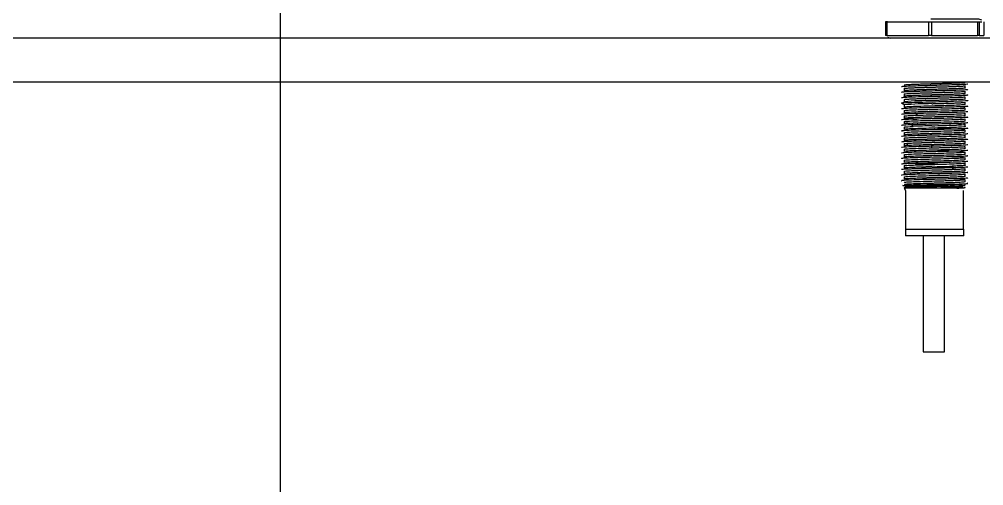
# Model space of a CAD drawing. Extents: x -681219 to -550379, y -242630 to -158199.
# Drawn here: x -602010 to -601835.5, y -233390 to -233305.5 of the extents above; entities that cross this region are included whole.
import ezdxf

# ---------------------------------------------------------------- set-up
doc = ezdxf.new("R2010")
doc.units = 0
doc.header["$LTSCALE"] = 1000
doc.linetypes.add('DASHED2', pattern=[9.525, 6.35, -3.175])
doc.layers.get('0').update_dxf_attribs({"linetype": 'CONTINUOUS'})
doc.layers.add('interface', color=251, linetype='DASHED2')

# ---------------------------------------------------------------- blocks, each defined once
blk = doc.blocks.new('CYPJ15001B0001XY_A_CYPJ1000_V_1')
at = {"color": 0, "linetype": 'ByBlock', "lineweight": -2}
for p, q in [((527.5, 744.94), (527.5, 521.81)), ((535.5, 744.94), (535.5, 521.81)), ((524.55, 726.25), (527.05, 726.25)), ((527.05, 725.44), (527.05, 726.25)), ((524.24, 725.91), (524.1, 725.37)), ((524.1, 725.37), (524.1, 716.67)), ((524.55, 725.44), (524.55, 725.91)), ((524.55, 725.44), (527.05, 725.44)), ((524.55, 716.78), (524.55, 725.15)), ((524.55, 725.15), (527.05, 725.15)), ((527.05, 716.78), (527.05, 725.15)), ((527.5, 725.37), (527.5, 725.37)), ((536.55, 722.87), (536.12, 722.87)), ((537.55, 722.87), (537.12, 722.87)), ((538.55, 722.87), (538.12, 722.87)), ((539.55, 722.87), (539.12, 722.87)), ((540.55, 722.87), (540.12, 722.87)), ((541.55, 722.87), (541.12, 722.87)), ((542.55, 722.87), (542.12, 722.87)), ((543.55, 722.87), (543.12, 722.87)), ((544.55, 722.87), (544.12, 722.87)), ((545.55, 722.87), (545.12, 722.87)), ((546.55, 722.87), (546.12, 722.87)), ((547.55, 722.87), (547.12, 722.87)), ((548.55, 722.87), (548.12, 722.87)), ((549.55, 722.87), (549.12, 722.87)), ((550.55, 722.87), (550.12, 722.87)), ((551.55, 722.87), (551.12, 722.87)), ((552.55, 722.87), (552.12, 722.87)), ((553.55, 722.87), (553.12, 722.87)), ((554.61, 722.72), (554.59, 722.69)), ((562.1, 722.62), (555.1, 722.62)), ((562.1, 712.07), (562.1, 722.67)), ((563.3, 722.67), (562.1, 722.67)), ((563.3, 722.67), (563.3, 712.07)), ((554.67, 721.39), (554.67, 711.87)), ((584.3, 719.17), (563.3, 719.17)), ((584.3, 715.27), (584.3, 719.17)), ((524.55, 716.78), (527.05, 716.78)), ((524.55, 708.71), (524.55, 716.28)), ((524.55, 716.28), (527.05, 716.28)), ((527.05, 708.71), (527.05, 716.28)), ((527.5, 716.67), (527.5, 709.37)), ((547.39, 716.89), (547.1, 716.85)), ((563.3, 715.27), (584.3, 715.27)), ((554.67, 711.87), (555.1, 712.12)), ((555.1, 712.12), (562.1, 712.12)), ((562.1, 712.07), (563.3, 712.07)), ((536.62, 711.87), (537.05, 711.87)), ((537.62, 711.87), (538.05, 711.87)), ((538.62, 711.87), (539.05, 711.87)), ((539.62, 711.87), (540.05, 711.87)), ((540.62, 711.87), (541.05, 711.87)), ((541.62, 711.87), (542.05, 711.87)), ((542.62, 711.87), (543.05, 711.87)), ((543.62, 711.87), (544.05, 711.87)), ((544.62, 711.87), (545.05, 711.87)), ((545.62, 711.87), (546.05, 711.87)), ((546.62, 711.87), (547.05, 711.87)), ((547.62, 711.87), (548.05, 711.87)), ((548.62, 711.87), (549.05, 711.87)), ((549.62, 711.87), (550.05, 711.87)), ((550.62, 711.87), (551.05, 711.87)), ((551.62, 711.87), (552.05, 711.87)), ((552.62, 711.87), (553.05, 711.87)), ((524.55, 708.85), (524.55, 708.5)), ((524.55, 708.71), (527.05, 708.71)), ((527.05, 708.84), (527.05, 708.5)), ((527.36, 708.84), (527.5, 709.37)), ((527.5, 709.37), (527.5, 709.37)), ((524.55, 708.5), (527.05, 708.5))]:
    blk.add_line(p, q, dxfattribs=at)
for centre, radius, start, end in [((533.2, 720.75), 21.47, 1.7149, 5.1743), ((523.44, 720.68), 31.24, 1.3036, 3.7392), ((540.16, 731.43), 15.16, 314.0212, 315.5581), ((570.21, 739.89), 27.08, 224.7801, 225.6406), ((146.97, 706.37), 403.98, 1.4932, 2.0089), ((5.66, 702.03), 545.93, 1.5602, 1.9418), ((522.71, 716.52), 1.86, 359.8915, 7.7767), ((522.96, 716.51), 1.61, 351.6366, 0.3259), ((528.89, 716.52), 1.86, 172.2233, 180.1085), ((528.64, 716.51), 1.61, 179.6741, 188.3634), ((595.63, 716.92), 56.82, 180.0235, 185.0691), ((592.45, 716.75), 53.07, 179.845, 185.2477), ((861.42, 725.57), 318.73, 181.5603, 182.1734), ((856.25, 725.38), 312.98, 181.5547, 182.1791), ((440.47, 15.85), 709.06, 81.3507, 81.3743), ((528.71, 701.59), 18.53, 38.51, 39.9222), ((557.82, 701.5), 18.68, 140.0834, 141.4843), ((68.58, 438.92), 543.91, 30.0632, 30.1238), ((1024.38, 430.63), 560.46, 149.8771, 149.9359)]:
    blk.add_arc(centre, radius, start, end, dxfattribs=at)
for points in [[(524.55, 725.15), (524.55, 725.19), (524.56, 725.26), (524.57, 725.35), (524.56, 725.41), (524.55, 725.43), (524.55, 725.44)], [(527.05, 725.44), (527.05, 725.43), (527.04, 725.41), (527.03, 725.35), (527.04, 725.26), (527.05, 725.19), (527.05, 725.15)], [(554.52, 722.79), (554.54, 722.93), (554.57, 722.89), (554.59, 722.69)], [(554.61, 722.72), (554.59, 722.93), (554.58, 722.98), (554.56, 722.86)], [(524.55, 708.5), (524.55, 708.5), (524.56, 708.5), (524.57, 708.54), (524.56, 708.61), (524.55, 708.68), (524.55, 708.71)], [(527.05, 708.71), (527.05, 708.68), (527.04, 708.61), (527.03, 708.54), (527.04, 708.5), (527.05, 708.5), (527.05, 708.5)]]:
    blk.add_open_spline(points, degree=3, dxfattribs=at)
for points, knots in [([(535.54, 722.87), (535.55, 722.88), (535.57, 722.86), (535.59, 722.67), (535.63, 722.23), (535.66, 721.66), (535.69, 720.85), (535.72, 719.98), (535.75, 719.16), (535.76, 718.57), (535.78, 718.12), (535.79, 717.68), (535.8, 717.28), (535.81, 717.02), (535.81, 716.89)], [0.4582003, 0.4582003, 0.4582003, 0.4582003, 0.5007738, 0.5728603, 0.6251372, 0.6952706, 0.7495546, 0.8236993, 0.8740396, 0.9025639, 0.9294386, 0.9546459, 0.97817, 1, 1, 1, 1]), ([(535.83, 723.37), (535.85, 723.4), (535.91, 723.06), (536.01, 720.27), (536.14, 715.24), (536.24, 712.04), (536.3, 711.43), (536.33, 711.39)], [0.1018953, 0.1018953, 0.1018953, 0.1018953, 0.1175012, 0.149376, 0.1812509, 0.2131258, 0.2298277, 0.2298277, 0.2298277, 0.2298277]), ([(536.39, 716.89), (536.38, 716.97), (536.38, 717.13), (536.37, 717.38), (536.36, 717.63), (536.36, 717.9), (536.35, 718.17), (536.34, 718.46), (536.33, 718.75), (536.32, 719.22), (536.3, 719.98), (536.26, 720.85), (536.23, 721.66), (536.2, 722.23), (536.17, 722.67), (536.15, 722.82), (536.14, 722.85), (536.14, 722.85)], [0, 0, 0, 0, 0.0136244, 0.0278611, 0.0427081, 0.0581628, 0.0742214, 0.09088, 0.1081342, 0.1259803, 0.1767391, 0.2504659, 0.3051128, 0.3748836, 0.4275711, 0.4992472, 0.5000119, 0.5000119, 0.5000119, 0.5000119]), ([(536.54, 722.87), (536.55, 722.88), (536.57, 722.87), (536.59, 722.69), (536.63, 722.28), (536.66, 721.68), (536.69, 720.93), (536.72, 720.03), (536.74, 719.24), (536.76, 718.61), (536.78, 718.19), (536.79, 717.76), (536.8, 717.33), (536.81, 717.04), (536.81, 716.89)], [0.4550582, 0.4550582, 0.4550582, 0.4550582, 0.4994293, 0.5635387, 0.6250007, 0.6877415, 0.7508357, 0.8120491, 0.8753165, 0.8997944, 0.9245148, 0.9494654, 0.9746316, 1, 1, 1, 1]), ([(536.83, 723.37), (536.85, 723.39), (536.9, 723.12), (537, 720.58), (537.13, 715.57), (537.24, 712.13), (537.3, 711.43), (537.33, 711.39)], [0.359375, 0.359375, 0.359375, 0.359375, 0.3725002, 0.404375, 0.4362499, 0.4681248, 0.4872029, 0.4872029, 0.4872029, 0.4872029]), ([(537.39, 716.89), (537.38, 716.97), (537.38, 717.11), (537.37, 717.33), (537.37, 717.55), (537.36, 717.77), (537.35, 717.98), (537.35, 718.2), (537.34, 718.41), (537.34, 718.61), (537.33, 718.82), (537.32, 719.3), (537.3, 720.03), (537.26, 720.93), (537.23, 721.69), (537.2, 722.28), (537.17, 722.69), (537.15, 722.82), (537.14, 722.85)], [0, 0, 0, 0, 0.0128387, 0.0256, 0.0382825, 0.0508845, 0.0634042, 0.0758397, 0.0881893, 0.1004512, 0.1126242, 0.124707, 0.1883223, 0.2491877, 0.3125814, 0.3750226, 0.4368486, 0.5000111, 0.5000111, 0.5000111, 0.5000111]), ([(537.54, 722.86), (537.55, 722.88), (537.56, 722.87), (537.59, 722.71), (537.62, 722.33), (537.66, 721.71), (537.68, 721), (537.72, 720.1), (537.74, 719.35), (537.76, 718.75), (537.77, 718.44), (537.78, 718.1), (537.79, 717.72), (537.8, 717.32), (537.81, 717.04), (537.81, 716.89)], [0.4532182, 0.4532182, 0.4532182, 0.4532182, 0.5000773, 0.5521036, 0.6241955, 0.6816866, 0.7493248, 0.8019251, 0.873944, 0.890729, 0.9092129, 0.9293913, 0.9512561, 0.9747963, 1, 1, 1, 1]), ([(537.8, 723.24), (537.82, 723.42), (537.89, 723.41), (538, 720.88), (538.12, 715.91), (538.23, 712.26), (538.3, 711.46), (538.32, 711.39)], [0.609375, 0.609375, 0.609375, 0.609375, 0.6274991, 0.659374, 0.6912489, 0.7231238, 0.743764, 0.743764, 0.743764, 0.743764]), ([(538.39, 716.89), (538.39, 716.97), (538.38, 717.13), (538.37, 717.37), (538.37, 717.59), (538.36, 717.81), (538.35, 718.01), (538.35, 718.21), (538.34, 718.39), (538.34, 718.57), (538.33, 718.74), (538.33, 718.89), (538.31, 719.39), (538.29, 720.1), (538.26, 721), (538.23, 721.72), (538.2, 722.33), (538.17, 722.71), (538.15, 722.83), (538.14, 722.85), (538.14, 722.85)], [0, 0, 0, 0, 0.0140859, 0.0276521, 0.0406968, 0.0532182, 0.0652141, 0.0766827, 0.0876225, 0.0980322, 0.1079109, 0.117258, 0.1260732, 0.1984991, 0.2506921, 0.3186602, 0.3758214, 0.4483105, 0.4999393, 0.5000032, 0.5000032, 0.5000032, 0.5000032]), ([(538.54, 722.86), (538.55, 722.88), (538.56, 722.87), (538.59, 722.73), (538.62, 722.38), (538.65, 721.74), (538.68, 721.09), (538.71, 720.15), (538.74, 719.44), (538.76, 718.86), (538.76, 718.66), (538.77, 718.42), (538.78, 718.11), (538.79, 717.76), (538.8, 717.34), (538.81, 717.05), (538.81, 716.89)], [0.4539012, 0.4539012, 0.4539012, 0.4539012, 0.5004096, 0.5394315, 0.6258931, 0.671296, 0.750922, 0.7889779, 0.8755227, 0.8839675, 0.8955322, 0.9102157, 0.9280141, 0.9489192, 0.9729189, 1, 1, 1, 1]), ([(538.83, 723.37), (538.84, 723.38), (538.89, 723.21), (538.99, 721.17), (539.11, 716.25), (539.22, 712.42), (539.29, 711.49), (539.32, 711.4)], [0.875, 0.875, 0.875, 0.875, 0.8824981, 0.914373, 0.9462479, 0.9781227, 1, 1, 1, 1]), ([(539.39, 716.89), (539.39, 716.97), (539.38, 717.13), (539.37, 717.36), (539.37, 717.58), (539.36, 717.78), (539.36, 717.96), (539.35, 718.14), (539.35, 718.3), (539.34, 718.44), (539.34, 718.57), (539.33, 718.69), (539.33, 718.79), (539.33, 718.88), (539.33, 718.95), (539.31, 719.47), (539.29, 720.15), (539.26, 720.99), (539.24, 721.55), (539.21, 721.98), (539.19, 722.43), (539.17, 722.73), (539.14, 722.83), (539.14, 722.85), (539.14, 722.85)], [0, 0, 0, 0, 0.014104, 0.0274114, 0.0399211, 0.0516312, 0.0625402, 0.0726463, 0.0819482, 0.0904446, 0.0981349, 0.1050184, 0.1110948, 0.1163639, 0.1208258, 0.1244806, 0.2117172, 0.2490639, 0.3065493, 0.3483047, 0.3742098, 0.4613675, 0.4996759, 0.5000555, 0.5000555, 0.5000555, 0.5000555]), ([(539.54, 722.87), (539.55, 722.88), (539.55, 722.88), (539.58, 722.79), (539.6, 722.58), (539.64, 721.92), (539.67, 721.46), (539.71, 720.36), (539.73, 719.71), (539.77, 718.34), (539.79, 717.61), (539.81, 716.89)], [0.4562201, 0.4562201, 0.4562201, 0.4562201, 0.5, 0.5, 0.625, 0.625, 0.75, 0.75, 0.875, 0.875, 1, 1, 1, 1]), ([(539.81, 723.28), (539.81, 723.29), (539.83, 723.43), (539.88, 723.34), (539.94, 722.28), (540, 720.45), (540.07, 718.15), (540.13, 715.73), (540.19, 713.56), (540.26, 711.99), (540.3, 711.46), (540.32, 711.39), (540.33, 711.38)], [0.125, 0.125, 0.125, 0.125, 0.1262497, 0.1424997, 0.1587497, 0.1749997, 0.1912497, 0.2074997, 0.2237498, 0.2399998, 0.2562498, 0.2584992, 0.2584992, 0.2584992, 0.2584992]), ([(540.39, 716.89), (540.37, 717.61), (540.35, 718.34), (540.31, 719.71), (540.28, 720.36), (540.24, 721.46), (540.22, 721.92), (540.18, 722.58), (540.16, 722.79), (540.12, 722.92), (540.1, 722.84), (540.08, 722.62)], [0, 0, 0, 0, 0.125, 0.125, 0.25, 0.25, 0.375, 0.375, 0.5, 0.5, 0.625, 0.625, 0.625, 0.625]), ([(540.54, 722.87), (540.55, 722.88), (540.55, 722.88), (540.58, 722.79), (540.6, 722.58), (540.64, 721.92), (540.67, 721.46), (540.71, 720.36), (540.73, 719.71), (540.77, 718.34), (540.79, 717.61), (540.81, 716.89)], [0.4560892, 0.4560892, 0.4560892, 0.4560892, 0.5, 0.5, 0.625, 0.625, 0.75, 0.75, 0.875, 0.875, 1, 1, 1, 1]), ([(540.84, 723.37), (540.86, 723.35), (540.89, 723.11), (540.95, 722), (541.01, 720.07), (541.08, 717.72), (541.14, 715.32), (541.2, 713.23), (541.27, 711.79), (541.31, 711.41), (541.33, 711.38), (541.33, 711.38)], [0.390625, 0.390625, 0.390625, 0.390625, 0.4024999, 0.4187499, 0.4349999, 0.4512499, 0.4675, 0.48375, 0.5, 0.51625, 0.5163926, 0.5163926, 0.5163926, 0.5163926]), ([(541.39, 716.89), (541.37, 717.61), (541.35, 718.34), (541.31, 719.71), (541.28, 720.36), (541.24, 721.46), (541.22, 721.92), (541.18, 722.58), (541.16, 722.79), (541.14, 722.85)], [0, 0, 0, 0, 0.125, 0.125, 0.25, 0.25, 0.375, 0.375, 0.5, 0.5, 0.5, 0.5]), ([(541.54, 722.87), (541.55, 722.88), (541.55, 722.88), (541.58, 722.79), (541.6, 722.58), (541.64, 721.92), (541.67, 721.46), (541.71, 720.36), (541.73, 719.71), (541.77, 718.34), (541.79, 717.61), (541.81, 716.89)], [0.4567498, 0.4567498, 0.4567498, 0.4567498, 0.5, 0.5, 0.625, 0.625, 0.75, 0.75, 0.875, 0.875, 1, 1, 1, 1]), ([(541.81, 723.31), (541.82, 723.35), (541.85, 723.43), (541.9, 723.06), (541.96, 721.71), (542.02, 719.68), (542.09, 717.29), (542.15, 714.92), (542.21, 712.92), (542.27, 711.71), (542.31, 711.41), (542.33, 711.38)], [0.640625, 0.640625, 0.640625, 0.640625, 0.6462501, 0.6625001, 0.6787501, 0.6950001, 0.7112502, 0.7275002, 0.7437502, 0.7600002, 0.7731274, 0.7731274, 0.7731274, 0.7731274]), ([(542.39, 716.89), (542.37, 717.61), (542.35, 718.34), (542.31, 719.71), (542.28, 720.36), (542.24, 721.46), (542.22, 721.92), (542.18, 722.58), (542.16, 722.79), (542.14, 722.85)], [0, 0, 0, 0, 0.125, 0.125, 0.25, 0.25, 0.375, 0.375, 0.5, 0.5, 0.5, 0.5]), ([(542.54, 722.87), (542.55, 722.88), (542.55, 722.88), (542.58, 722.79), (542.6, 722.58), (542.64, 721.92), (542.67, 721.46), (542.71, 720.36), (542.73, 719.71), (542.77, 718.34), (542.79, 717.61), (542.81, 716.89)], [0.4565846, 0.4565846, 0.4565846, 0.4565846, 0.5, 0.5, 0.625, 0.625, 0.75, 0.75, 0.875, 0.875, 1, 1, 1, 1]), ([(542.85, 723.36), (542.85, 723.36), (542.87, 723.31), (542.91, 722.89), (542.97, 721.39), (543.04, 719.27), (543.1, 716.86), (543.16, 714.71), (543.19, 713.56), (543.21, 713.13)], [0.90625, 0.90625, 0.90625, 0.90625, 0.90625032, 0.92250033, 0.93875035, 0.95500036, 0.97125037, 0.98750039, 1, 1, 1, 1]), ([(543.39, 716.89), (543.37, 717.61), (543.35, 718.34), (543.31, 719.71), (543.28, 720.36), (543.24, 721.46), (543.22, 721.92), (543.18, 722.58), (543.16, 722.79), (543.12, 722.92), (543.1, 722.84), (543.08, 722.62)], [0, 0, 0, 0, 0.125, 0.125, 0.25, 0.25, 0.375, 0.375, 0.5, 0.5, 0.625, 0.625, 0.625, 0.625]), ([(543.54, 722.87), (543.55, 722.88), (543.56, 722.87), (543.58, 722.79), (543.61, 722.59), (543.65, 721.92), (543.67, 721.46), (543.71, 720.35), (543.73, 719.71), (543.77, 718.34), (543.79, 717.61), (543.81, 716.89)], [0.4590243, 0.4590243, 0.4590243, 0.4590243, 0.5, 0.5, 0.625, 0.625, 0.75, 0.75, 0.875, 0.875, 1, 1, 1, 1]), ([(543.82, 723.34), (543.85, 723.47), (543.92, 722.91), (544.04, 719.27), (544.16, 714.25), (544.27, 711.43), (544.34, 711.3), (544.36, 711.48)], [0.15625, 0.15625, 0.15625, 0.15625, 0.1812509, 0.2131258, 0.2450007, 0.2768755, 0.296875, 0.296875, 0.296875, 0.296875]), ([(544.39, 716.89), (544.37, 717.61), (544.34, 718.34), (544.3, 719.71), (544.28, 720.35), (544.24, 721.46), (544.22, 721.92), (544.18, 722.59), (544.16, 722.79), (544.12, 722.92), (544.09, 722.84), (544.05, 722.41), (544.03, 722.05), (543.99, 721.13), (543.97, 720.56), (543.93, 719.28), (543.91, 718.58), (543.89, 717.86)], [0, 0, 0, 0, 0.125, 0.125, 0.25, 0.25, 0.375, 0.375, 0.5, 0.5, 0.625, 0.625, 0.75, 0.75, 0.875, 0.875, 1, 1, 1, 1]), ([(544.54, 722.87), (544.55, 722.88), (544.56, 722.87), (544.58, 722.79), (544.61, 722.59), (544.65, 721.92), (544.67, 721.46), (544.71, 720.35), (544.73, 719.71), (544.77, 718.34), (544.79, 717.61), (544.81, 716.89)], [0.4597319, 0.4597319, 0.4597319, 0.4597319, 0.5, 0.5, 0.625, 0.625, 0.75, 0.75, 0.875, 0.875, 1, 1, 1, 1]), ([(544.83, 723.37), (544.85, 723.41), (544.92, 722.9), (545.03, 719.6), (545.15, 714.56), (545.25, 711.84), (545.31, 711.42), (545.33, 711.39)], [0.4160138, 0.4160138, 0.4160138, 0.4160138, 0.4362499, 0.4681248, 0.4999996, 0.5318745, 0.5442381, 0.5442381, 0.5442381, 0.5442381]), ([(545.39, 716.89), (545.37, 717.61), (545.34, 718.34), (545.3, 719.71), (545.28, 720.35), (545.24, 721.46), (545.22, 721.92), (545.18, 722.59), (545.16, 722.79), (545.13, 722.88), (545.12, 722.88), (545.1, 722.84)], [0, 0, 0, 0, 0.125, 0.125, 0.25, 0.25, 0.375, 0.375, 0.5, 0.5, 0.5623814, 0.5623814, 0.5623814, 0.5623814]), ([(545.54, 722.87), (545.55, 722.88), (545.56, 722.87), (545.58, 722.79), (545.6, 722.62), (545.63, 722.24), (545.66, 721.61), (545.7, 720.72), (545.72, 719.89), (545.75, 718.99), (545.77, 718.34), (545.79, 717.73), (545.8, 717.26), (545.81, 717), (545.81, 716.89)], [0.4576276, 0.4576276, 0.4576276, 0.4576276, 0.4985992, 0.5302855, 0.561719, 0.6239768, 0.7087081, 0.7503888, 0.8385895, 0.874833, 0.9188429, 0.9544087, 0.9814704, 1, 1, 1, 1]), ([(545.82, 723.35), (545.85, 723.42), (545.91, 723.03), (546.02, 719.93), (546.15, 714.88), (546.25, 711.92), (546.31, 711.42), (546.33, 711.38)], [0.671875, 0.671875, 0.671875, 0.671875, 0.6912489, 0.7231238, 0.7549986, 0.7868735, 0.8016174, 0.8016174, 0.8016174, 0.8016174]), ([(546.39, 716.89), (546.38, 716.96), (546.38, 717.12), (546.37, 717.38), (546.36, 717.71), (546.35, 718.1), (546.34, 718.55), (546.32, 719.07), (546.3, 719.9), (546.27, 720.72), (546.23, 721.61), (546.21, 722.14), (546.17, 722.64), (546.15, 722.81), (546.14, 722.85)], [0, 0, 0, 0, 0.0117822, 0.0272096, 0.0462791, 0.0689817, 0.095302, 0.1252213, 0.1622313, 0.2496892, 0.2921791, 0.3761252, 0.4084285, 0.5002337, 0.5002337, 0.5002337, 0.5002337]), ([(546.54, 722.86), (546.55, 722.88), (546.57, 722.87), (546.59, 722.67), (546.63, 722.23), (546.66, 721.66), (546.69, 720.84), (546.72, 719.97), (546.75, 719.15), (546.76, 718.56), (546.78, 718.1), (546.79, 717.67), (546.8, 717.27), (546.81, 717.01), (546.81, 716.89)], [0.4546041, 0.4546041, 0.4546041, 0.4546041, 0.500763, 0.5735511, 0.6251242, 0.6959504, 0.7495516, 0.8258258, 0.8740324, 0.9032946, 0.9305376, 0.955745, 0.9789024, 1, 1, 1, 1]), ([(546.83, 723.36), (546.85, 723.4), (546.91, 723.07), (547, 720.6), (547.07, 717.91), (547.1, 716.85)], [0.93000853, 0.93000853, 0.93000853, 0.93000853, 0.94624787, 0.97812274, 1, 1, 1, 1]), ([(547.39, 716.89), (547.38, 716.97), (547.38, 717.12), (547.37, 717.36), (547.37, 717.61), (547.36, 717.88), (547.35, 718.16), (547.34, 718.44), (547.33, 718.74), (547.32, 719.21), (547.3, 719.97), (547.26, 720.84), (547.23, 721.66), (547.2, 722.23), (547.17, 722.67), (547.15, 722.82), (547.14, 722.85), (547.14, 722.85)], [0, 0, 0, 0, 0.0131242, 0.0270033, 0.0416356, 0.0570186, 0.0731491, 0.0900234, 0.1076375, 0.1259882, 0.1746896, 0.25047, 0.3044427, 0.3748976, 0.4268835, 0.4992589, 0.500011, 0.500011, 0.500011, 0.500011]), ([(547.54, 722.87), (547.55, 722.88), (547.55, 722.88), (547.58, 722.79), (547.6, 722.58), (547.64, 721.92), (547.67, 721.46), (547.71, 720.36), (547.73, 719.71), (547.77, 718.34), (547.79, 717.61), (547.81, 716.89)], [0.4563971, 0.4563971, 0.4563971, 0.4563971, 0.5, 0.5, 0.625, 0.625, 0.75, 0.75, 0.875, 0.875, 1, 1, 1, 1]), ([(547.85, 723.36), (547.87, 723.31), (547.91, 722.91), (547.97, 721.47), (548.03, 719.38), (548.1, 716.97), (548.16, 714.62), (548.22, 712.71), (548.28, 711.54), (548.33, 711.34), (548.34, 711.38)], [0.1919478, 0.1919478, 0.1919478, 0.1919478, 0.2074997, 0.2237498, 0.2399998, 0.2562498, 0.2724998, 0.2887498, 0.3049998, 0.3201618, 0.3201618, 0.3201618, 0.3201618]), ([(548.08, 722.62), (548.06, 722.41), (548.03, 722.05), (547.99, 721.13), (547.97, 720.56), (547.93, 719.28), (547.91, 718.57), (547.89, 717.86)], [0.625, 0.625, 0.625, 0.625, 0.75, 0.75, 0.875, 0.875, 1, 1, 1, 1]), ([(548.39, 716.89), (548.37, 717.61), (548.35, 718.34), (548.31, 719.71), (548.28, 720.36), (548.24, 721.46), (548.22, 721.92), (548.18, 722.58), (548.16, 722.79), (548.14, 722.85)], [0, 0, 0, 0, 0.125, 0.125, 0.25, 0.25, 0.375, 0.375, 0.5, 0.5, 0.5, 0.5]), ([(548.54, 722.87), (548.55, 722.88), (548.55, 722.87), (548.58, 722.79), (548.6, 722.58), (548.64, 721.92), (548.67, 721.46), (548.71, 720.36), (548.73, 719.71), (548.77, 718.34), (548.79, 717.61), (548.81, 716.89)], [0.4598024, 0.4598024, 0.4598024, 0.4598024, 0.5, 0.5, 0.625, 0.625, 0.75, 0.75, 0.875, 0.875, 1, 1, 1, 1]), ([(548.84, 723.37), (548.85, 723.36), (548.87, 723.28), (548.92, 722.73), (548.98, 721.14), (549.04, 718.97), (549.11, 716.54), (549.17, 714.25), (549.23, 712.44), (549.29, 711.46), (549.33, 711.34), (549.35, 711.39)], [0.4486686, 0.4486686, 0.4486686, 0.4486686, 0.4512499, 0.4675, 0.48375, 0.5, 0.51625, 0.5325, 0.54875, 0.565, 0.578125, 0.578125, 0.578125, 0.578125]), ([(549.08, 722.62), (549.06, 722.4), (549.03, 722.05), (549.01, 721.42), (549, 721.23), (548.99, 721.02)], [0.625, 0.625, 0.625, 0.625, 0.75, 0.75, 0.7970719, 0.7970719, 0.7970719, 0.7970719]), ([(549.39, 716.89), (549.37, 717.61), (549.35, 718.34), (549.31, 719.71), (549.28, 720.36), (549.24, 721.46), (549.22, 721.92), (549.18, 722.58), (549.16, 722.79), (549.14, 722.85)], [0, 0, 0, 0, 0.125, 0.125, 0.25, 0.25, 0.375, 0.375, 0.5, 0.5, 0.5, 0.5]), ([(549.54, 722.87), (549.55, 722.88), (549.55, 722.87), (549.58, 722.79), (549.6, 722.58), (549.64, 721.92), (549.67, 721.46), (549.71, 720.36), (549.73, 719.71), (549.77, 718.34), (549.79, 717.61), (549.81, 716.89)], [0.4579814, 0.4579814, 0.4579814, 0.4579814, 0.5, 0.5, 0.625, 0.625, 0.75, 0.75, 0.875, 0.875, 1, 1, 1, 1]), ([(549.84, 723.37), (549.85, 723.35), (549.88, 723.22), (549.93, 722.51), (549.99, 720.79), (550.06, 718.55), (550.12, 716.12), (550.18, 713.88), (550.25, 712.19), (550.29, 711.55), (550.32, 711.42), (550.32, 711.4)], [0.7057916, 0.7057916, 0.7057916, 0.7057916, 0.7112502, 0.7275002, 0.7437502, 0.7600002, 0.7762502, 0.7925002, 0.8087502, 0.8250003, 0.828125, 0.828125, 0.828125, 0.828125]), ([(550.39, 716.89), (550.37, 717.61), (550.35, 718.34), (550.31, 719.71), (550.28, 720.36), (550.24, 721.46), (550.22, 721.92), (550.18, 722.58), (550.16, 722.79), (550.14, 722.85)], [0, 0, 0, 0, 0.125, 0.125, 0.25, 0.25, 0.375, 0.375, 0.5, 0.5, 0.5, 0.5]), ([(550.54, 722.87), (550.55, 722.88), (550.55, 722.87), (550.57, 722.84), (550.59, 722.73), (550.62, 722.35), (550.65, 721.81), (550.68, 720.99), (550.7, 720.53)], [0.5969286, 0.5969286, 0.5969286, 0.5969286, 0.625, 0.625, 0.75, 0.75, 0.875, 1, 1, 1, 1]), ([(550.85, 723.36), (550.86, 723.33), (550.89, 723.14), (550.94, 722.34), (550.97, 721.31), (550.99, 720.81)], [0.96366436, 0.96366436, 0.96366436, 0.96366436, 0.97125037, 0.98750039, 1, 1, 1, 1]), ([(551.28, 720.53), (551.26, 720.99), (551.23, 721.81), (551.2, 722.35), (551.17, 722.71), (551.15, 722.82), (551.14, 722.86)], [0, 0, 0, 0, 0.125, 0.25, 0.25, 0.362093, 0.362093, 0.362093, 0.362093]), ([(551.54, 722.87), (551.55, 722.88), (551.57, 722.87), (551.6, 722.69), (551.62, 722.29), (551.66, 721.69), (551.69, 720.94), (551.72, 720.04), (551.74, 719.25), (551.76, 718.63), (551.77, 718.22), (551.79, 717.8), (551.8, 717.35), (551.81, 717.05), (551.81, 716.89)], [0.457132, 0.457132, 0.457132, 0.457132, 0.500695, 0.5611551, 0.6261437, 0.6859286, 0.7509638, 0.809614, 0.87558, 0.8984868, 0.9223667, 0.9472322, 0.9731049, 1, 1, 1, 1]), ([(551.82, 723.34), (551.84, 723.38), (551.87, 723.33), (551.91, 722.78), (551.95, 721.82), (552, 720.52), (552.05, 718.66), (552.11, 716.39), (552.17, 714.3), (552.23, 712.48), (552.29, 711.44), (552.34, 711.35), (552.35, 711.41)], [0.2975162, 0.2975162, 0.2975162, 0.2975162, 0.3129542, 0.3286701, 0.3443864, 0.3601022, 0.3758185, 0.4015459, 0.4224368, 0.4384992, 0.4686196, 0.4851635, 0.4851635, 0.4851635, 0.4851635]), ([(552.39, 716.89), (552.39, 716.96), (552.38, 717.11), (552.37, 717.35), (552.37, 717.59), (552.36, 717.85), (552.35, 718.3), (552.33, 718.79), (552.31, 719.56), (552.29, 720.29), (552.26, 720.95), (552.24, 721.49), (552.22, 721.96), (552.19, 722.42), (552.16, 722.72), (552.15, 722.83), (552.14, 722.85), (552.14, 722.85)], [0, 0, 0, 0, 0.0126311, 0.0260521, 0.040261, 0.0552557, 0.0710335, 0.1187629, 0.1422407, 0.2124435, 0.2600338, 0.2848698, 0.3422511, 0.3915852, 0.4489529, 0.4993719, 0.5000566, 0.5000566, 0.5000566, 0.5000566]), ([(552.54, 722.87), (552.55, 722.88), (552.57, 722.86), (552.59, 722.71), (552.62, 722.35), (552.65, 721.76), (552.68, 721.05), (552.72, 720.1), (552.74, 719.37), (552.76, 718.82), (552.76, 718.55), (552.77, 718.23), (552.78, 717.84), (552.8, 717.38), (552.81, 717.06), (552.81, 716.89)], [0.4609455, 0.4609455, 0.4609455, 0.4609455, 0.4991354, 0.5533352, 0.6229851, 0.6719092, 0.7490427, 0.8016931, 0.8740023, 0.8863615, 0.9021682, 0.921423, 0.9441356, 0.970323, 1, 1, 1, 1]), ([(552.83, 723.37), (552.85, 723.38), (552.88, 723.21), (552.94, 722.32), (553.01, 720.32), (553.08, 717.44), (553.17, 714.2), (553.24, 712), (553.32, 711.37), (553.34, 711.36), (553.35, 711.41)], [0.65641, 0.65641, 0.65641, 0.65641, 0.6745886, 0.6878266, 0.7180481, 0.7501176, 0.7669643, 0.81187, 0.8275859, 0.8404346, 0.8404346, 0.8404346, 0.8404346]), ([(553.39, 716.89), (553.37, 717.61), (553.35, 718.34), (553.32, 719.37), (553.3, 719.7), (553.28, 720.33), (553.25, 721.23), (553.22, 721.92), (553.18, 722.59), (553.16, 722.79), (553.12, 722.91), (553.1, 722.84), (553.05, 722.41), (553.03, 722.05), (553, 721.36), (552.99, 721.1), (552.98, 720.82)], [0, 0, 0, 0, 0.125, 0.125, 0.1875, 0.1875, 0.25, 0.375, 0.375, 0.5, 0.5, 0.625, 0.625, 0.75, 0.75, 0.8124962, 0.8124962, 0.8124962, 0.8124962]), ([(553.54, 722.87), (553.55, 722.88), (553.58, 722.85), (553.61, 722.47), (553.66, 721.68), (553.69, 721.03), (553.71, 720.17), (553.74, 719.36), (553.76, 718.51), (553.78, 717.98), (553.8, 717.5), (553.81, 717.14), (553.81, 716.96), (553.81, 716.89)], [0.460281, 0.460281, 0.460281, 0.460281, 0.5013118, 0.6260988, 0.6882359, 0.7505539, 0.7854956, 0.8752329, 0.9046219, 0.93786, 0.9680737, 0.9887977, 1, 1, 1, 1]), ([(554.4, 717.87), (554.38, 716.69), (554.35, 715.48), (554.3, 713.42), (554.28, 712.57), (554.23, 711.61), (554.2, 711.48), (554.15, 711.99), (554.13, 712.63), (554.08, 714.44), (554.05, 715.62), (554, 718.06), (553.98, 719.32), (553.93, 721.46), (553.9, 722.34), (553.85, 723.34), (553.83, 723.49), (553.8, 723.23)], [0, 0, 0, 0, 0.125, 0.125, 0.25, 0.25, 0.375, 0.375, 0.5, 0.5, 0.625, 0.625, 0.75, 0.75, 0.875, 0.875, 1, 1, 1, 1]), ([(553.87, 723.33), (553.88, 723.3), (553.89, 723.24), (553.94, 722.93), (553.98, 722.5), (554.09, 720.76), (554.16, 718.98), (554.3, 715.51), (554.38, 713.85), (554.49, 712.38), (554.52, 712.04), (554.59, 711.77), (554.63, 711.83), (554.67, 712.07)], [0.0754796, 0.0754796, 0.0754796, 0.0754796, 0.125, 0.125, 0.25, 0.25, 0.5, 0.5, 0.75, 0.75, 0.875, 0.875, 1, 1, 1, 1]), ([(554.67, 712.07), (554.63, 711.78), (554.6, 711.82), (554.54, 712.58), (554.5, 713.29), (554.44, 715.12), (554.41, 716.24), (554.34, 718.48), (554.31, 719.6), (554.24, 721.44), (554.21, 722.15), (554.16, 722.74), (554.15, 722.84), (554.13, 722.87)], [0, 0, 0, 0, 0.125, 0.125, 0.25, 0.25, 0.375, 0.375, 0.5, 0.5, 0.625, 0.625, 0.6876985, 0.6876985, 0.6876985, 0.6876985]), ([(554.53, 722.53), (554.52, 722.38), (554.52, 722.19), (554.49, 721.5), (554.47, 720.89), (554.44, 719.49), (554.42, 718.69), (554.4, 717.87)], [0.3751593, 0.3751593, 0.3751593, 0.3751593, 0.5, 0.5, 0.75, 0.75, 1, 1, 1, 1]), ([(543.04, 722.2), (543.03, 722.02), (543.02, 721.82), (543.01, 721.42), (543, 721.23), (542.99, 721.02)], [0.6875029, 0.6875029, 0.6875029, 0.6875029, 0.75, 0.75, 0.7970763, 0.7970763, 0.7970763, 0.7970763]), ([(550.99, 720.81), (550.99, 720.6), (551.01, 720.14), (551.03, 719.38), (551.05, 718.51), (551.08, 717.56), (551.1, 716.54), (551.13, 715.49), (551.16, 714.44), (551.2, 713.46), (551.23, 712.58), (551.26, 711.89), (551.3, 711.51), (551.32, 711.4), (551.32, 711.39)], [0, 0, 0, 0, 0.0073712, 0.0153113, 0.023814, 0.0328834, 0.0425343, 0.052761, 0.0635461, 0.0748948, 0.0868263, 0.0993198, 0.1123665, 0.120956, 0.120956, 0.120956, 0.120956]), ([(554.34, 718.7), (554.35, 719.2), (554.37, 719.68), (554.41, 720.82), (554.43, 721.42), (554.46, 722.11), (554.48, 722.3), (554.49, 722.46)], [0.0887618, 0.0887618, 0.0887618, 0.0887618, 0.25, 0.25, 0.5, 0.5, 0.6248353, 0.6248353, 0.6248353, 0.6248353]), ([(550.12, 712.5), (550.14, 712.83), (550.17, 713.29), (550.21, 714.39), (550.23, 715.04), (550.27, 716.41), (550.29, 717.14), (550.31, 717.86)], [0.625, 0.625, 0.625, 0.625, 0.75, 0.75, 0.875, 0.875, 1, 1, 1, 1]), ([(535.81, 716.89), (535.82, 716.81), (535.82, 716.65), (535.83, 716.41), (535.83, 716.19), (535.84, 715.98), (535.84, 715.78), (535.85, 715.59), (535.86, 715.42), (535.86, 715.25), (535.87, 715.1), (535.87, 714.96), (535.89, 714.52), (535.91, 713.88), (535.94, 713.08), (535.97, 712.49), (536, 712.08), (536.03, 711.87), (536.05, 711.87), (536.06, 711.9), (536.06, 711.9)], [0, 0, 0, 0, 0.0143889, 0.0281803, 0.0413754, 0.0539758, 0.0659838, 0.0774017, 0.088232, 0.0984764, 0.1081357, 0.1172102, 0.1256998, 0.193715, 0.2502271, 0.3215879, 0.3745414, 0.4391607, 0.4991101, 0.5000185, 0.5000185, 0.5000185, 0.5000185]), ([(536.63, 711.88), (536.62, 711.87), (536.6, 711.89), (536.58, 712.08), (536.55, 712.5), (536.51, 713.08), (536.48, 713.88), (536.46, 714.56), (536.44, 715.08), (536.43, 715.37), (536.42, 715.69), (536.41, 716.06), (536.4, 716.46), (536.39, 716.74), (536.39, 716.89)], [0.5106952, 0.5106952, 0.5106952, 0.5106952, 0.5611502, 0.6254778, 0.6788019, 0.7497918, 0.8066199, 0.8743187, 0.890478, 0.9085427, 0.9285154, 0.950407, 0.9742316, 1, 1, 1, 1]), ([(536.81, 716.89), (536.81, 716.82), (536.82, 716.66), (536.83, 716.44), (536.83, 716.21), (536.84, 715.98), (536.85, 715.75), (536.85, 715.51), (536.86, 715.28), (536.87, 715.05), (536.88, 714.59), (536.91, 713.92), (536.94, 713.15), (536.97, 712.52), (537, 712.1), (537.03, 711.87), (537.06, 711.86), (537.09, 712.05), (537.12, 712.35), (537.13, 712.58), (537.13, 712.61)], [0, 0, 0, 0, 0.0131906, 0.0265612, 0.0401128, 0.0538473, 0.0677677, 0.0818783, 0.0961826, 0.1106831, 0.1253811, 0.1856463, 0.2498547, 0.3109002, 0.3762575, 0.4355594, 0.5010568, 0.5576425, 0.6262301, 0.6385071, 0.6385071, 0.6385071, 0.6385071]), ([(537.63, 711.88), (537.62, 711.87), (537.6, 711.89), (537.57, 712.1), (537.54, 712.52), (537.51, 713.15), (537.48, 713.92), (537.45, 714.65), (537.44, 715.24), (537.42, 715.65), (537.41, 716.07), (537.4, 716.48), (537.39, 716.76), (537.39, 716.89)], [0.5104433, 0.5104433, 0.5104433, 0.5104433, 0.5647323, 0.6237658, 0.6894573, 0.7501683, 0.814657, 0.8746415, 0.9011424, 0.9269112, 0.9519639, 0.9763228, 1, 1, 1, 1]), ([(537.81, 716.89), (537.81, 716.82), (537.82, 716.66), (537.83, 716.39), (537.84, 716.07), (537.85, 715.69), (537.86, 715.27), (537.88, 714.7), (537.91, 713.95), (537.93, 713.21), (537.97, 712.56), (538, 712.14), (538.03, 711.88), (538.05, 711.86), (538.06, 711.9), (538.06, 711.9)], [0, 0, 0, 0, 0.0123463, 0.02808, 0.0472009, 0.0697175, 0.0956467, 0.1250041, 0.1802989, 0.2496951, 0.2991995, 0.3739478, 0.4273546, 0.4990243, 0.5000346, 0.5000346, 0.5000346, 0.5000346]), ([(538.63, 711.88), (538.62, 711.86), (538.6, 711.89), (538.57, 712.14), (538.54, 712.56), (538.51, 713.22), (538.48, 713.95), (538.45, 714.77), (538.43, 715.47), (538.41, 716.05), (538.4, 716.51), (538.39, 716.78), (538.39, 716.89)], [0.5103402, 0.5103402, 0.5103402, 0.5103402, 0.5730072, 0.6260792, 0.701253, 0.7503338, 0.8201107, 0.875027, 0.9181215, 0.9532858, 0.9805724, 1, 1, 1, 1]), ([(539.81, 716.89), (539.82, 716.56), (539.85, 715.51), (539.9, 713.88), (539.97, 712.43), (540.02, 711.87), (540.05, 711.86), (540.06, 711.9)], [0, 0, 0, 0, 0.0583341, 0.1847228, 0.3111115, 0.4375003, 0.5, 0.5, 0.5, 0.5]), ([(540.63, 711.88), (540.62, 711.87), (540.6, 711.89), (540.54, 712.43), (540.48, 713.88), (540.43, 715.51), (540.4, 716.56), (540.39, 716.89)], [0.5092391, 0.5092391, 0.5092391, 0.5092391, 0.5625003, 0.688889, 0.8152777, 0.9416664, 1, 1, 1, 1]), ([(540.81, 716.89), (540.83, 716.18), (540.85, 715.47), (540.89, 714.19), (540.92, 713.62), (540.96, 712.7), (540.98, 712.34), (541.02, 711.91), (541.04, 711.83), (541.08, 711.96), (541.1, 712.16), (541.14, 712.83), (541.17, 713.29), (541.19, 713.98), (541.2, 714.12), (541.2, 714.27)], [0, 0, 0, 0, 0.125, 0.125, 0.25, 0.25, 0.375, 0.375, 0.5, 0.5, 0.625, 0.625, 0.75, 0.75, 0.7809949, 0.7809949, 0.7809949, 0.7809949]), ([(541.63, 711.88), (541.61, 711.85), (541.59, 711.94), (541.56, 712.34), (541.53, 712.7), (541.49, 713.62), (541.47, 714.19), (541.43, 715.47), (541.41, 716.18), (541.39, 716.89)], [0.5147257, 0.5147257, 0.5147257, 0.5147257, 0.625, 0.625, 0.75, 0.75, 0.875, 0.875, 1, 1, 1, 1]), ([(541.81, 716.89), (541.83, 716.18), (541.85, 715.47), (541.89, 714.19), (541.92, 713.62), (541.96, 712.7), (541.98, 712.34), (542.02, 711.91), (542.04, 711.83), (542.08, 711.96), (542.1, 712.16), (542.14, 712.83), (542.17, 713.29), (542.19, 713.95), (542.19, 714.06), (542.2, 714.17)], [0, 0, 0, 0, 0.125, 0.125, 0.25, 0.25, 0.375, 0.375, 0.5, 0.5, 0.625, 0.625, 0.75, 0.75, 0.7743575, 0.7743575, 0.7743575, 0.7743575]), ([(542.7, 712.5), (542.68, 712.16), (542.66, 711.96), (542.62, 711.83), (542.6, 711.91), (542.56, 712.34), (542.53, 712.7), (542.49, 713.62), (542.47, 714.19), (542.43, 715.47), (542.41, 716.18), (542.39, 716.89)], [0.375, 0.375, 0.375, 0.375, 0.5, 0.5, 0.625, 0.625, 0.75, 0.75, 0.875, 0.875, 1, 1, 1, 1]), ([(543.81, 716.89), (543.84, 716.16), (543.9, 714.04), (543.98, 712.05), (544.04, 711.83), (544.06, 711.9)], [0, 0, 0, 0, 0.1277769, 0.3756975, 0.5, 0.5, 0.5, 0.5]), ([(544.63, 711.89), (544.61, 711.85), (544.55, 712.09), (544.47, 714.04), (544.41, 716.16), (544.39, 716.89)], [0.5096508, 0.5096508, 0.5096508, 0.5096508, 0.6243113, 0.8722319, 1, 1, 1, 1]), ([(544.81, 716.89), (544.82, 716.82), (544.82, 716.66), (544.83, 716.41), (544.84, 716.13), (544.85, 715.74), (544.86, 715.3), (544.87, 714.8), (544.89, 714.35), (544.91, 713.77), (544.94, 713.13), (544.97, 712.52), (544.99, 712.16), (545.02, 711.98), (545.04, 711.87), (545.05, 711.87), (545.06, 711.9), (545.06, 711.9)], [0, 0, 0, 0, 0.0127348, 0.027426, 0.0440685, 0.0626556, 0.0971663, 0.1260062, 0.1575382, 0.1887504, 0.2505843, 0.3128804, 0.3753762, 0.4064645, 0.4374836, 0.4996462, 0.4999931, 0.4999931, 0.4999931, 0.4999931]), ([(545.63, 711.88), (545.62, 711.87), (545.61, 711.88), (545.59, 711.98), (545.57, 712.16), (545.54, 712.52), (545.51, 713.13), (545.49, 713.77), (545.47, 714.35), (545.45, 714.8), (545.44, 715.3), (545.42, 715.77), (545.41, 716.22), (545.4, 716.58), (545.39, 716.79), (545.39, 716.89)], [0.5126064, 0.5126064, 0.5126064, 0.5126064, 0.5625325, 0.593551, 0.6246387, 0.6871328, 0.7494272, 0.8112596, 0.8424712, 0.8740026, 0.9029143, 0.9373514, 0.9619562, 0.982844, 1, 1, 1, 1]), ([(545.81, 716.89), (545.82, 716.81), (545.82, 716.66), (545.83, 716.44), (545.83, 716.23), (545.84, 716.04), (545.84, 715.87), (545.85, 715.7), (545.85, 715.56), (545.86, 715.42), (545.86, 715.31), (545.86, 715.2), (545.87, 715.11), (545.87, 715.03), (545.87, 714.96), (545.87, 714.91), (545.87, 714.87), (545.88, 714.57), (545.9, 714.1), (545.92, 713.55), (545.95, 712.94), (545.97, 712.45), (546.01, 712.04), (546.03, 711.87), (546.06, 711.87), (546.06, 711.9)], [0, 0, 0, 0, 0.0137565, 0.0267153, 0.038877, 0.0502422, 0.0608122, 0.0705884, 0.0795723, 0.087765, 0.0951677, 0.101781, 0.1076053, 0.1126409, 0.1168875, 0.1203452, 0.1230136, 0.1248927, 0.1788902, 0.2204194, 0.2493787, 0.336875, 0.3755475, 0.4506931, 0.5000727, 0.5000727, 0.5000727, 0.5000727]), ([(546.7, 712.5), (546.69, 712.39), (546.67, 712.1), (546.64, 711.88), (546.61, 711.87), (546.58, 712.04), (546.55, 712.45), (546.52, 713), (546.48, 713.85), (546.46, 714.48), (546.45, 714.94), (546.44, 715.1), (546.44, 715.31), (546.43, 715.6), (546.41, 715.96), (546.4, 716.4), (546.39, 716.72), (546.39, 716.89)], [0.3750715, 0.3750715, 0.3750715, 0.3750715, 0.4157749, 0.4989977, 0.5498712, 0.6245498, 0.6638995, 0.7507368, 0.7993862, 0.8751157, 0.8807654, 0.8904733, 0.9042378, 0.9220611, 0.9439531, 0.9699287, 1, 1, 1, 1]), ([(546.81, 716.89), (546.83, 716.18), (546.85, 715.47), (546.89, 714.19), (546.92, 713.62), (546.96, 712.7), (546.98, 712.34), (547.02, 711.91), (547.04, 711.83), (547.06, 711.9)], [0, 0, 0, 0, 0.125, 0.125, 0.25, 0.25, 0.375, 0.375, 0.5, 0.5, 0.5, 0.5]), ([(547.1, 716.85), (547.12, 716.24), (547.15, 714.86), (547.21, 713), (547.27, 711.66), (547.32, 711.36), (547.34, 711.38), (547.34, 711.38)], [0, 0, 0, 0, 0.01249958, 0.02874959, 0.04499961, 0.06124962, 0.06213184, 0.06213184, 0.06213184, 0.06213184]), ([(547.63, 711.88), (547.61, 711.85), (547.59, 711.93), (547.56, 712.34), (547.53, 712.7), (547.49, 713.62), (547.47, 714.19), (547.43, 715.47), (547.41, 716.18), (547.39, 716.89)], [0.511643, 0.511643, 0.511643, 0.511643, 0.625, 0.625, 0.75, 0.75, 0.875, 0.875, 1, 1, 1, 1]), ([(547.81, 716.89), (547.83, 716.21), (547.87, 714.82), (547.93, 713.1), (548, 712), (548.04, 711.83), (548.06, 711.9), (548.06, 711.9)], [0, 0, 0, 0, 0.1194437, 0.2458328, 0.3722219, 0.4986109, 0.5, 0.5, 0.5, 0.5]), ([(548.63, 711.89), (548.61, 711.84), (548.57, 712.02), (548.51, 713.1), (548.45, 714.82), (548.41, 716.21), (548.39, 716.89)], [0.5082194, 0.5082194, 0.5082194, 0.5082194, 0.6277782, 0.7541672, 0.8805563, 1, 1, 1, 1]), ([(548.81, 716.89), (548.83, 716.18), (548.85, 715.47), (548.89, 714.19), (548.92, 713.62), (548.96, 712.7), (548.98, 712.34), (549.02, 711.91), (549.04, 711.83), (549.06, 711.9)], [0, 0, 0, 0, 0.125, 0.125, 0.25, 0.25, 0.375, 0.375, 0.5, 0.5, 0.5, 0.5]), ([(549.63, 711.88), (549.61, 711.85), (549.6, 711.93), (549.56, 712.34), (549.53, 712.7), (549.49, 713.62), (549.47, 714.19), (549.43, 715.47), (549.41, 716.18), (549.39, 716.89)], [0.5104918, 0.5104918, 0.5104918, 0.5104918, 0.625, 0.625, 0.75, 0.75, 0.875, 0.875, 1, 1, 1, 1]), ([(549.81, 716.89), (549.83, 716.18), (549.85, 715.47), (549.89, 714.19), (549.92, 713.62), (549.96, 712.7), (549.98, 712.34), (550.02, 711.91), (550.04, 711.83), (550.06, 711.9)], [0, 0, 0, 0, 0.125, 0.125, 0.25, 0.25, 0.375, 0.375, 0.5, 0.5, 0.5, 0.5]), ([(550.63, 711.88), (550.61, 711.85), (550.59, 711.94), (550.56, 712.34), (550.53, 712.7), (550.49, 713.62), (550.47, 714.19), (550.43, 715.47), (550.41, 716.18), (550.39, 716.89)], [0.5154142, 0.5154142, 0.5154142, 0.5154142, 0.625, 0.625, 0.75, 0.75, 0.875, 0.875, 1, 1, 1, 1]), ([(550.81, 716.89), (550.82, 716.81), (550.82, 716.65), (550.83, 716.42), (550.83, 716.2), (550.84, 715.98), (550.85, 715.77), (550.85, 715.57), (550.86, 715.37), (550.86, 715.19), (550.87, 715.01), (550.88, 714.55), (550.91, 713.89), (550.94, 713.11), (550.97, 712.52), (551, 712.09), (551.03, 711.87), (551.05, 711.87), (551.06, 711.9), (551.06, 711.9)], [0, 0, 0, 0, 0.013994, 0.0276566, 0.0409858, 0.0539792, 0.0666347, 0.0789501, 0.0909236, 0.1025536, 0.1138389, 0.1247786, 0.1918863, 0.2494847, 0.3142113, 0.3737483, 0.442161, 0.4989598, 0.5000067, 0.5000067, 0.5000067, 0.5000067]), ([(551.63, 711.89), (551.61, 711.85), (551.59, 711.93), (551.55, 712.34), (551.53, 712.7), (551.49, 713.62), (551.47, 714.19), (551.43, 715.47), (551.41, 716.17), (551.39, 716.89)], [0.5102136, 0.5102136, 0.5102136, 0.5102136, 0.625, 0.625, 0.75, 0.75, 0.875, 0.875, 1, 1, 1, 1]), ([(551.81, 716.89), (551.82, 716.82), (551.82, 716.66), (551.83, 716.43), (551.83, 716.2), (551.84, 715.96), (551.85, 715.73), (551.85, 715.5), (551.86, 715.27), (551.87, 715.04), (551.88, 714.6), (551.9, 713.92), (551.94, 713.16), (551.97, 712.52), (552, 712.11), (552.03, 711.87), (552.05, 711.86), (552.06, 711.9)], [0, 0, 0, 0, 0.013433, 0.0270105, 0.0407307, 0.0545913, 0.06859, 0.0827241, 0.096991, 0.1113883, 0.1259143, 0.1822489, 0.2507982, 0.3094824, 0.3769273, 0.4295444, 0.5000009, 0.5000009, 0.5000009, 0.5000009]), ([(552.63, 711.88), (552.61, 711.85), (552.58, 711.99), (552.55, 712.38), (552.53, 712.72), (552.52, 712.93), (552.49, 713.62), (552.47, 714.2), (552.43, 715.47), (552.41, 716.17), (552.39, 716.89)], [0.5148967, 0.5148967, 0.5148967, 0.5148967, 0.625, 0.6875, 0.6875, 0.75, 0.75, 0.875, 0.875, 1, 1, 1, 1]), ([(552.81, 716.89), (552.82, 716.82), (552.82, 716.68), (552.83, 716.45), (552.83, 716.21), (552.84, 715.96), (552.85, 715.69), (552.86, 715.41), (552.87, 715.13), (552.88, 714.71), (552.9, 714), (552.93, 713.24), (552.97, 712.56), (552.99, 712.16), (553.03, 711.88), (553.05, 711.85), (553.06, 711.9), (553.06, 711.9)], [0, 0, 0, 0, 0.0123209, 0.0255709, 0.0397484, 0.0548507, 0.0708743, 0.0878148, 0.1056674, 0.124428, 0.1693897, 0.2490524, 0.3021185, 0.3736946, 0.4164719, 0.4991145, 0.5000095, 0.5000095, 0.5000095, 0.5000095]), ([(553.63, 711.88), (553.61, 711.85), (553.59, 711.93), (553.55, 712.35), (553.53, 712.7), (553.49, 713.62), (553.47, 714.2), (553.43, 715.47), (553.41, 716.18), (553.39, 716.89)], [0.5104486, 0.5104486, 0.5104486, 0.5104486, 0.625, 0.625, 0.75, 0.75, 0.875, 0.875, 1, 1, 1, 1]), ([(553.81, 716.89), (553.83, 716.17), (553.86, 715.47), (553.9, 714.19), (553.92, 713.62), (553.96, 712.7), (553.98, 712.34), (554.02, 711.91), (554.04, 711.83), (554.08, 711.95), (554.1, 712.09), (554.11, 712.3)], [0, 0, 0, 0, 0.125, 0.125, 0.25, 0.25, 0.375, 0.375, 0.5, 0.5, 0.5988566, 0.5988566, 0.5988566, 0.5988566]), ([(542.92, 713.48), (542.96, 712.69), (542.99, 712.15), (543.02, 711.96), (543.02, 711.96), (543.02, 711.96)], [0, 0, 0, 0, 0.25, 0.25, 0.2500819, 0.2500819, 0.2500819, 0.2500819]), ([(543.21, 713.13), (543.24, 712.38), (543.27, 711.65), (543.31, 711.42), (543.32, 711.4)], [0, 0, 0, 0, 0.02187655, 0.02858252, 0.02858252, 0.02858252, 0.02858252]), ([(543.63, 711.88), (543.62, 711.87), (543.61, 711.9), (543.56, 712.15), (543.53, 712.69), (543.5, 713.48)], [0.6715918, 0.6715918, 0.6715918, 0.6715918, 0.75, 0.75, 1, 1, 1, 1]), ([(546.09, 712.04), (546.09, 712.09), (546.11, 712.22), (546.13, 712.54), (546.15, 712.87), (546.16, 713.09)], [0.5504238, 0.5504238, 0.5504238, 0.5504238, 0.5849435, 0.6264574, 0.6874392, 0.6874392, 0.6874392, 0.6874392])]:
    blk.add_open_spline(points, degree=3, knots=knots, dxfattribs=at)
at = {"layer": 'interface', "ltscale": 10.848644}
blk.add_line((774.94, 599), (-775, 598.94), dxfattribs=at)

msp = doc.modelspace()

# ---------------------------------------------------------------- block references
at = {"color": 4, "rotation": 270}
msp.add_blockref('CYPJ15001B0001XY_A_CYPJ1000_V_1', (-602561.7373, -232781.3953), dxfattribs=at)

doc.saveas('drawing.dxf')
